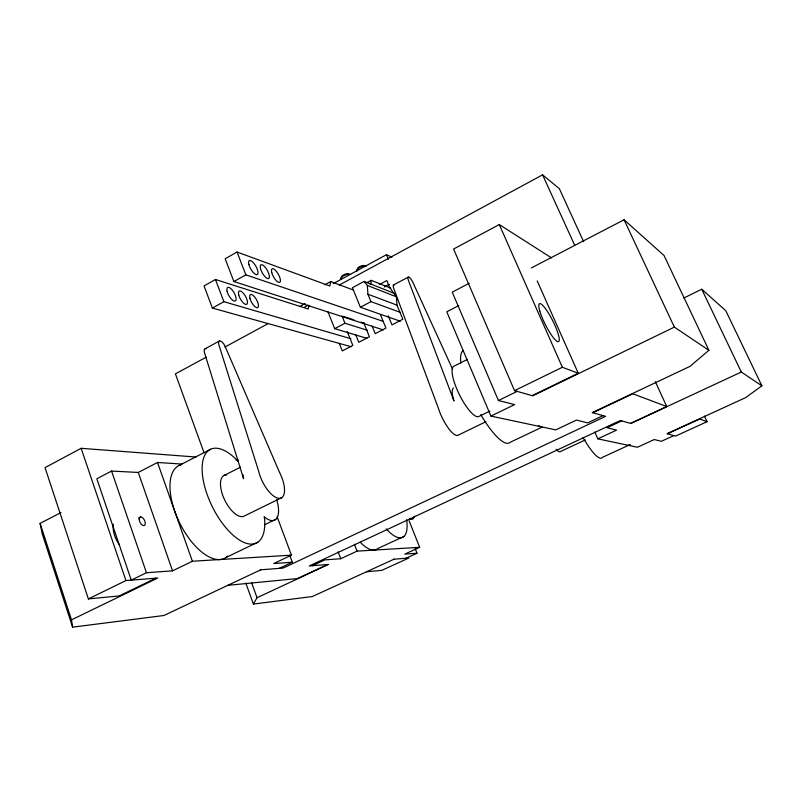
<?xml version="1.0" encoding="UTF-8"?>
<svg xmlns="http://www.w3.org/2000/svg" width="802" height="802" viewBox="0 0 802 802"><rect width="100%" height="100%" fill="white"/><g stroke="black" fill="none" stroke-linecap="round" stroke-linejoin="round"><path stroke-width="1.2" d="M390.764 288.179L371.256 280.339L370.865 284.088L370.163 284.459M352.98 289.873L330.715 281.552L329.792 285.993L237.051 252.028L225.182 258.765L233.883 281.542L383.276 329.903M308.981 305.682L308.209 309.021L215.457 279.487L204.049 285.913L212.37 308.068L351.126 346.705M394.023 559.194L312.339 596.528L253.402 604.056L257.031 597.711L328.549 564.418L309.281 565.951L620.327 420.499L630.833 423.466L741.309 372.028L761.9 385.832L745.599 397.642L667.043 433.681L675.585 436.087L707.033 421.712L704.387 416.037M531.385 267.898L624.076 219.788L664.056 255.527L708.908 350.294L689.931 366.384L592.267 412.589L605.62 416.348L283.246 568.027L260.409 569.851M233.883 281.542L245.843 274.855L383.366 321.422M212.37 308.068L223.858 301.682L350.995 338.765M205.172 348.75L219.497 340.94M324.71 284.82L330.715 281.552M333.161 283.667L386.474 254.695L391.907 257.181M206.204 357.181L175.417 373.862L204.049 452.739M224.891 347.055L267.758 323.808M299.637 306.534L305.141 303.547M339.216 285.081L542.583 174.836L559.355 188.691L583.625 241.673M303.928 307.447L308.179 305.141M394.504 293.432L364.118 281.422L352.449 287.707L360.389 307.276L400.388 321.241M366.945 282.665L371.256 280.339M379.336 284.57L386.815 280.56L389.712 287.547L396.419 296.82L396.97 305.111L402.825 319.246L391.998 324.91L388.258 315.828M196.029 457.03L81.132 448.308L45.022 467.626L88.38 598.924L119.318 595.906L155.849 578.182M551.535 257.903L499.285 224.56L453.581 249.021L514.523 390.654L532.759 395.797L674.362 327.116L708.908 350.294M393.672 284.89L408.368 277.051M360.389 307.276L370.965 301.642L400.188 312.319M327.948 311.747L334.695 328.66L344.94 323.226L367.476 330.314M469.25 283.246L452.248 292.149L498.423 400.519L514.643 404.589L490.914 416.098L446.774 311.818L458.794 305.582M182.004 464.067L157.513 462.463L138.265 472.448L111.558 471.065L96.831 478.784L131.267 580.147L146.455 572.728L172.56 570.854L192.38 561.24L291.447 555.164L277.141 516.799M260.7 569.821L163.909 615.495L72.611 627.164L42.115 533.46L40.1 523.385L61.042 512.518M179.157 465.451L210.575 449.27M138.646 518.002L140.751 516.939M223.948 475.536L240.51 467.165M467.295 359.476L454.052 366.143A28.06 7.599 63.6 0 0 459.235 394.313A28.06 7.599 63.6 0 0 478.754 416.509L489.882 411.095M683.815 298.033L701.75 289.221L725.79 310.725L761.9 385.832M281.692 497.681L244.5 515.927A22.677 10.266 63.8 0 1 223.898 498.253A22.677 10.266 63.8 0 1 226.635 474.984M88.38 598.924L125.934 580.568L157.743 578.031L71.508 619.846L72.611 627.164M514.523 390.654L562.362 367.276L578.262 373.261L532.147 395.627M498.423 400.519L517.13 391.396M264.77 524.708L275.728 519.395M485.872 421.742L458.313 435.085A22.175 6.426 63.8 0 1 448.649 428.549A22.175 6.426 63.8 0 1 438.514 408.589L394.073 289.352A6.065 1.704 62.1 0 1 394.203 284.961M226.024 557.5L257.863 542.182M542.202 427.075L510.072 442.353A51.569 13.383 63.7 0 1 482.042 416.729L480.839 414.564M291.447 555.164L273.693 563.565L292.309 562.222L289.722 555.275M592.798 412.739L632.848 393.792L666.753 406.554L630.583 423.396M603.044 415.626L587.666 422.875L576.458 420.068L555.716 429.882L490.914 416.098M279.327 568.337L292.309 562.222M621.72 420.89L607.084 427.737L616.568 430.113L597.821 438.834L594.793 431.997M312.329 565.711L324.8 559.886L340.75 558.733L357.05 551.144L419.667 547.305L409.05 520.658M585.229 439.967L560.558 451.486A17.654 4.04 64.3 0 1 556.197 449.28M327.567 564.498L297.372 578.553L227.938 585.32M404.038 536.378L377.782 548.548A41.012 15.438 64.9 0 1 360.278 542.252M419.667 547.305L404.82 554.122L417.01 553.24L415.185 548.638M667.464 433.792L699.775 418.975L707.033 421.712M673.86 435.596L661.349 441.321L654.252 439.546L637.43 447.265L597.821 438.834M406.093 558.232L417.01 553.24M366.504 571.816L381.922 570.312L408.82 558.012L393.692 559.225M235.988 460.057L238.485 460.248M334.695 328.66L366.885 338.334M343.206 316.349L353.893 319.818M361.01 322.133L364.569 323.286M364.118 281.422L367.346 285.452L367.928 294.224L396.94 305.131M367.346 285.452L396.358 296.79M701.75 289.221L741.309 372.028M624.076 219.788L674.362 327.116M655.294 381.622L666.753 406.554M452.609 369.261L413.381 283.437A6.085 1.644 62.1 0 0 408.87 277.121A6.085 1.644 62.1 0 0 408.83 281.492L453.992 400.95A22.266 6.185 63.8 0 1 453.501 387.988M542.583 174.836L574.693 245.282M537.2 280.911L578.262 373.261M499.285 224.56L562.362 367.276M386.474 254.695L388.389 259.287M380.359 314.464L385.932 328.078L375.216 333.692L372.128 326.113M367.928 294.224L370.965 301.642M363.707 322.675L369.401 336.73L358.775 342.294L355.597 334.384M342.023 315.968L344.94 323.226M347.226 331.457L352.83 345.411L342.304 350.915L339.296 343.376M354.394 544.247L357.05 551.144M237.051 252.028L245.843 274.855M338.103 551.806L340.75 558.733M215.457 279.487L223.858 301.682M251.497 582.483L257.031 597.711M245.833 583.124L253.402 604.056M157.513 462.463L192.38 561.24M138.265 472.448L172.56 570.854M111.558 471.065L146.455 572.728M81.132 448.308L125.934 580.568M40.1 523.385L71.508 619.846M242.966 474.714L243.567 478.744L204.771 353.602A6.246 2.627 60.8 0 1 205.934 348.74M628.377 445.341A41.253 7.529 64.1 0 0 630.192 444.569L602.382 457.371A40.952 8.361 64.2 0 1 583.034 437.671M342.033 277.171A3.659 1.203 -22 0 1 344.83 274.314A3.659 1.203 -22 0 1 348.329 274.765M341.02 279.286A5.484 1.804 -22 0 1 343.908 275.577A5.484 1.804 -22 0 1 350.624 274.625M384.569 287.016A5.865 1.815 -22.6 0 1 389.531 284.349M119.127 544.428A18.867 10.095 63.5 0 1 113.373 524.227M358.053 268.961A3.669 1.213 -22.3 0 1 360.048 266.434A3.669 1.213 -22.3 0 1 364.499 265.823M357.04 271.086A5.514 1.815 -22.3 0 1 359.406 267.627A5.514 1.815 -22.3 0 1 366.293 266.053M406.624 519.786A41.313 14.697 64.8 0 1 386.193 528.819M414.413 516.257A20.862 7.178 64.9 0 1 409.611 518.954M227.718 556.127A51.699 24.722 63.8 0 1 180.27 524.157A51.699 24.722 63.8 0 1 181.182 464.709M238.254 461.471A52.18 23.629 63.8 0 0 202.204 466.072A52.18 23.629 63.8 0 0 233.863 535.866A52.18 23.629 63.8 0 0 264.64 519.646L264.159 516.578L265.733 517.982A26.115 11.338 64 0 0 276.65 499.716M541.27 426.804A52.04 12.09 63.7 0 1 538.663 425.722M460.869 363.035A51.569 13.383 63.7 0 1 463.446 350.534M279.577 472.488L225.482 347.236A6.276 2.566 60.9 0 0 220.239 340.94A6.276 2.566 60.9 0 0 219.167 345.782L258.655 471.185A22.917 9.694 63.7 0 0 278.986 498.323A22.917 9.694 63.7 0 0 279.577 472.488M227.106 291.327A7.769 2.977 60.3 0 0 234.996 301.051A7.769 2.977 60.3 0 0 232.349 290.174A7.769 2.977 60.3 0 0 227.106 291.327M238.715 294.885A7.639 2.887 60.5 0 0 246.425 304.449A7.639 2.887 60.5 0 0 243.768 293.722A7.639 2.887 60.5 0 0 238.715 294.885M249.953 298.334A7.509 2.797 60.7 0 0 257.492 307.737A7.509 2.797 60.7 0 0 254.825 297.161A7.509 2.797 60.7 0 0 249.953 298.334M248.891 264.52A8.04 2.897 60.3 0 0 256.941 274.715A8.04 2.897 60.3 0 0 254.104 263.587A8.04 2.897 60.3 0 0 248.891 264.52M260.53 268.65A7.9 2.807 60.5 0 0 268.389 278.655A7.9 2.807 60.5 0 0 265.542 267.698A7.9 2.807 60.5 0 0 260.53 268.65M271.778 272.64A7.769 2.717 60.7 0 0 279.467 282.464A7.769 2.717 60.7 0 0 276.61 271.667A7.769 2.717 60.7 0 0 271.778 272.64M539.786 311.036A21.233 4.16 63.3 0 0 557.49 341.572A21.233 4.16 63.3 0 0 549.861 315.437A21.233 4.16 63.3 0 0 539.786 311.036M139.207 519.145A4.712 2.446 63.4 0 0 143.758 525.631A4.712 2.446 63.4 0 0 143.769 519.074A4.712 2.446 63.4 0 0 139.207 519.145"/></g></svg>
